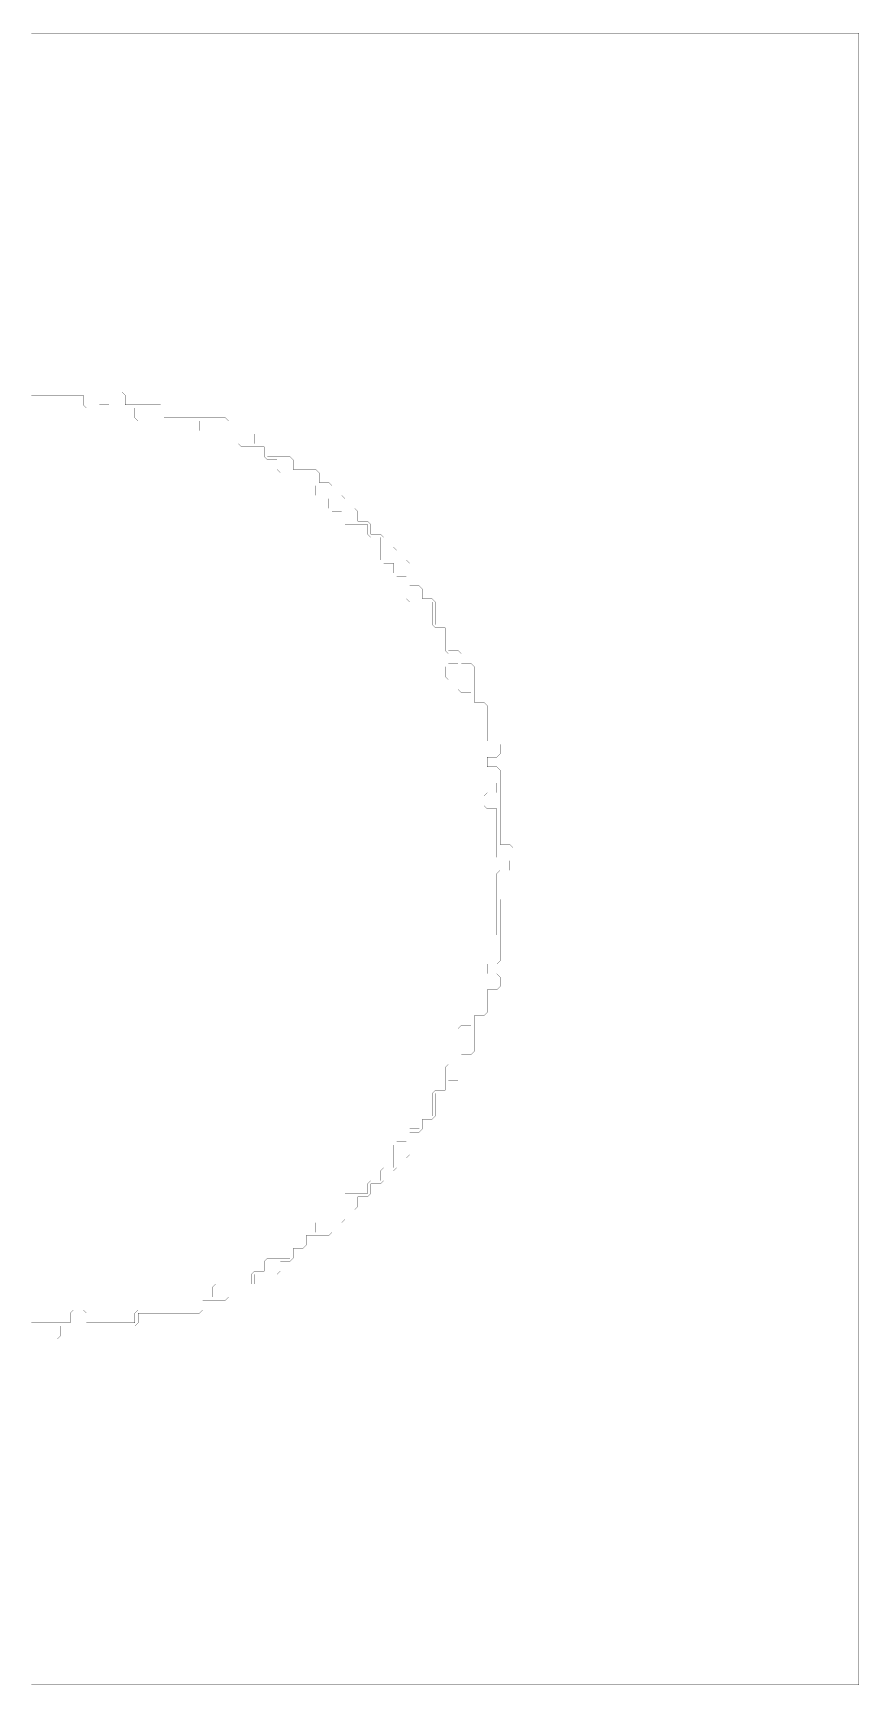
# Model space of a CAD drawing. Header units: metres. Extents: x 0 to 4990, y -4990 to 0.
# Drawn here: x 2495 to 4990, y -4990 to 0 of the extents above; entities that cross this region are included whole.
import ezdxf

# ---------------------------------------------------------------- set-up
doc = ezdxf.new("R2010")
doc.units = ezdxf.units.M
doc.layers.add('conductor', color=1, linetype='Continuous')
doc.layers.add('substrate', color=5, linetype='Continuous')

msp = doc.modelspace()

# ---------------------------------------------------------------- linework, layer by layer
at = {"layer": 'conductor', "const_width": 0.5}
msp.add_lwpolyline([(2490.234375, -3896.484375), (2500, -3896.484375), (2509.765625, -3896.484375), (2519.53125, -3896.484375), (2529.296875, -3896.484375), (2539.0625, -3896.484375), (2548.828125, -3896.484375), (2558.59375, -3896.484375), (2568.359375, -3896.484375), (2578.125, -3896.484375), (2587.890625, -3896.484375), (2597.65625, -3896.484375), (2607.421875, -3896.484375), (2607.421875, -3886.71875), (2607.421875, -3876.953125), (2607.421875, -3867.1875), (2617.1875, -3857.421875), (2626.953125, -3857.421875), (2636.71875, -3857.421875), (2646.484375, -3857.421875), (2656.25, -3867.1875), (2656.25, -3876.953125), (2656.25, -3886.71875), (2656.25, -3896.484375), (2666.015625, -3896.484375), (2675.78125, -3896.484375), (2685.546875, -3896.484375), (2695.3125, -3896.484375), (2705.078125, -3896.484375), (2714.84375, -3896.484375), (2724.609375, -3896.484375), (2734.375, -3896.484375), (2744.140625, -3896.484375), (2753.90625, -3896.484375), (2763.671875, -3896.484375), (2773.4375, -3896.484375), (2783.203125, -3896.484375), (2792.96875, -3896.484375), (2802.734375, -3896.484375), (2802.734375, -3886.71875), (2802.734375, -3876.953125), (2802.734375, -3867.1875), (2812.5, -3857.421875), (2822.265625, -3857.421875), (2832.03125, -3857.421875), (2841.796875, -3857.421875), (2851.5625, -3857.421875), (2861.328125, -3857.421875), (2871.09375, -3857.421875), (2880.859375, -3857.421875), (2890.625, -3857.421875), (2900.390625, -3857.421875), (2910.15625, -3857.421875), (2919.921875, -3857.421875), (2919.921875, -3847.65625), (2919.921875, -3837.890625), (2919.921875, -3828.125), (2929.6875, -3818.359375), (2939.453125, -3818.359375), (2949.21875, -3818.359375), (2958.984375, -3818.359375), (2968.75, -3818.359375), (2978.515625, -3818.359375), (2988.28125, -3818.359375), (2998.046875, -3818.359375), (3007.8125, -3818.359375), (3017.578125, -3818.359375), (3027.34375, -3818.359375), (3037.109375, -3818.359375), (3037.109375, -3808.59375), (3037.109375, -3798.828125), (3037.109375, -3789.0625), (3046.875, -3779.296875), (3056.640625, -3779.296875), (3066.40625, -3779.296875), (3076.171875, -3779.296875), (3085.9375, -3779.296875), (3095.703125, -3779.296875), (3105.46875, -3779.296875), (3115.234375, -3779.296875), (3125, -3779.296875), (3134.765625, -3779.296875), (3144.53125, -3779.296875), (3154.296875, -3779.296875), (3154.296875, -3769.53125), (3154.296875, -3759.765625), (3154.296875, -3750), (3164.0625, -3740.234375), (3173.828125, -3740.234375), (3183.59375, -3740.234375), (3193.359375, -3740.234375), (3193.359375, -3730.46875), (3193.359375, -3720.703125), (3193.359375, -3710.9375), (3203.125, -3701.171875), (3212.890625, -3701.171875), (3222.65625, -3701.171875), (3232.421875, -3701.171875), (3242.1875, -3701.171875), (3251.953125, -3701.171875), (3261.71875, -3701.171875), (3271.484375, -3701.171875), (3271.484375, -3691.40625), (3271.484375, -3681.640625), (3271.484375, -3671.875), (3281.25, -3662.109375), (3291.015625, -3662.109375), (3300.78125, -3662.109375), (3310.546875, -3662.109375), (3310.546875, -3652.34375), (3310.546875, -3642.578125), (3310.546875, -3632.8125), (3320.3125, -3623.046875), (3330.078125, -3623.046875), (3339.84375, -3623.046875), (3349.609375, -3623.046875), (3349.609375, -3613.28125), (3349.609375, -3603.515625), (3349.609375, -3593.75), (3359.375, -3583.984375), (3369.140625, -3583.984375), (3378.90625, -3583.984375), (3388.671875, -3583.984375), (3398.4375, -3583.984375), (3408.203125, -3583.984375), (3417.96875, -3583.984375), (3427.734375, -3583.984375), (3427.734375, -3574.21875), (3427.734375, -3564.453125), (3427.734375, -3554.6875), (3427.734375, -3544.921875), (3427.734375, -3535.15625), (3427.734375, -3525.390625), (3427.734375, -3515.625), (3437.5, -3505.859375), (3447.265625, -3505.859375), (3457.03125, -3505.859375), (3466.796875, -3505.859375), (3476.5625, -3505.859375), (3486.328125, -3505.859375), (3496.09375, -3505.859375), (3505.859375, -3505.859375), (3505.859375, -3496.09375), (3505.859375, -3486.328125), (3505.859375, -3476.5625), (3515.625, -3466.796875), (3525.390625, -3466.796875), (3535.15625, -3466.796875), (3544.921875, -3466.796875), (3544.921875, -3457.03125), (3544.921875, -3447.265625), (3544.921875, -3437.5), (3554.6875, -3427.734375), (3564.453125, -3427.734375), (3574.21875, -3427.734375), (3583.984375, -3427.734375), (3583.984375, -3417.96875), (3583.984375, -3408.203125), (3583.984375, -3398.4375), (3583.984375, -3388.671875), (3583.984375, -3378.90625), (3583.984375, -3369.140625), (3583.984375, -3359.375), (3593.75, -3349.609375), (3603.515625, -3349.609375), (3613.28125, -3349.609375), (3623.046875, -3349.609375), (3623.046875, -3339.84375), (3623.046875, -3330.078125), (3623.046875, -3320.3125), (3632.8125, -3310.546875), (3642.578125, -3310.546875), (3652.34375, -3310.546875), (3662.109375, -3310.546875), (3662.109375, -3300.78125), (3662.109375, -3291.015625), (3662.109375, -3281.25), (3671.875, -3271.484375), (3681.640625, -3271.484375), (3691.40625, -3271.484375), (3701.171875, -3271.484375), (3701.171875, -3261.71875), (3701.171875, -3251.953125), (3701.171875, -3242.1875), (3701.171875, -3232.421875), (3701.171875, -3222.65625), (3701.171875, -3212.890625), (3701.171875, -3203.125), (3710.9375, -3193.359375), (3720.703125, -3193.359375), (3730.46875, -3193.359375), (3740.234375, -3193.359375), (3740.234375, -3183.59375), (3740.234375, -3173.828125), (3740.234375, -3164.0625), (3740.234375, -3154.296875), (3740.234375, -3144.53125), (3740.234375, -3134.765625), (3740.234375, -3125), (3750, -3115.234375), (3759.765625, -3115.234375), (3769.53125, -3115.234375), (3779.296875, -3115.234375), (3779.296875, -3105.46875), (3779.296875, -3095.703125), (3779.296875, -3085.9375), (3779.296875, -3076.171875), (3779.296875, -3066.40625), (3779.296875, -3056.640625), (3779.296875, -3046.875), (3779.296875, -3037.109375), (3779.296875, -3027.34375), (3779.296875, -3017.578125), (3779.296875, -3007.8125), (3789.0625, -2998.046875), (3798.828125, -2998.046875), (3808.59375, -2998.046875), (3818.359375, -2998.046875), (3818.359375, -2988.28125), (3818.359375, -2978.515625), (3818.359375, -2968.75), (3818.359375, -2958.984375), (3818.359375, -2949.21875), (3818.359375, -2939.453125), (3818.359375, -2929.6875), (3828.125, -2919.921875), (3837.890625, -2919.921875), (3847.65625, -2919.921875), (3857.421875, -2919.921875), (3857.421875, -2910.15625), (3857.421875, -2900.390625), (3857.421875, -2890.625), (3857.421875, -2880.859375), (3857.421875, -2871.09375), (3857.421875, -2861.328125), (3857.421875, -2851.5625), (3857.421875, -2841.796875), (3857.421875, -2832.03125), (3857.421875, -2822.265625), (3857.421875, -2812.5), (3857.421875, -2802.734375), (3857.421875, -2792.96875), (3857.421875, -2783.203125), (3857.421875, -2773.4375), (3857.421875, -2763.671875), (3857.421875, -2753.90625), (3857.421875, -2744.140625), (3857.421875, -2734.375), (3867.1875, -2724.609375), (3876.953125, -2724.609375), (3886.71875, -2724.609375), (3896.484375, -2724.609375), (3896.484375, -2714.84375), (3896.484375, -2705.078125), (3896.484375, -2695.3125), (3896.484375, -2685.546875), (3896.484375, -2675.78125), (3896.484375, -2666.015625), (3896.484375, -2656.25), (3896.484375, -2646.484375), (3896.484375, -2636.71875), (3896.484375, -2626.953125), (3896.484375, -2617.1875), (3896.484375, -2607.421875), (3896.484375, -2597.65625), (3896.484375, -2587.890625), (3896.484375, -2578.125), (3896.484375, -2568.359375), (3896.484375, -2558.59375), (3896.484375, -2548.828125), (3896.484375, -2539.0625), (3906.25, -2529.296875), (3916.015625, -2529.296875), (3925.78125, -2529.296875), (3935.546875, -2529.296875), (3935.546875, -2519.53125), (3935.546875, -2509.765625), (3935.546875, -2500), (3925.78125, -2500), (3916.015625, -2500), (3906.25, -2500), (3896.484375, -2490.234375), (3896.484375, -2480.46875), (3896.484375, -2470.703125), (3896.484375, -2460.9375), (3896.484375, -2451.171875), (3896.484375, -2441.40625), (3896.484375, -2431.640625), (3896.484375, -2421.875), (3896.484375, -2412.109375), (3896.484375, -2402.34375), (3896.484375, -2392.578125), (3896.484375, -2382.8125), (3896.484375, -2373.046875), (3896.484375, -2363.28125), (3896.484375, -2353.515625), (3896.484375, -2343.75), (3886.71875, -2343.75), (3876.953125, -2343.75), (3867.1875, -2343.75), (3857.421875, -2333.984375), (3857.421875, -2324.21875), (3857.421875, -2314.453125), (3857.421875, -2304.6875), (3867.1875, -2294.921875), (3876.953125, -2294.921875), (3886.71875, -2294.921875), (3896.484375, -2294.921875), (3896.484375, -2285.15625), (3896.484375, -2275.390625), (3896.484375, -2265.625), (3886.71875, -2265.625), (3876.953125, -2265.625), (3867.1875, -2265.625), (3857.421875, -2255.859375), (3857.421875, -2246.09375), (3857.421875, -2236.328125), (3857.421875, -2226.5625), (3857.421875, -2216.796875), (3857.421875, -2207.03125), (3857.421875, -2197.265625), (3857.421875, -2187.5), (3857.421875, -2177.734375), (3857.421875, -2167.96875), (3857.421875, -2158.203125), (3857.421875, -2148.4375), (3857.421875, -2138.671875), (3857.421875, -2128.90625), (3857.421875, -2119.140625), (3857.421875, -2109.375), (3857.421875, -2099.609375), (3857.421875, -2089.84375), (3857.421875, -2080.078125), (3857.421875, -2070.3125), (3847.65625, -2070.3125), (3837.890625, -2070.3125), (3828.125, -2070.3125), (3818.359375, -2060.546875), (3818.359375, -2050.78125), (3818.359375, -2041.015625), (3818.359375, -2031.25), (3818.359375, -2021.484375), (3818.359375, -2011.71875), (3818.359375, -2001.953125), (3818.359375, -1992.1875), (3808.59375, -1992.1875), (3798.828125, -1992.1875), (3789.0625, -1992.1875), (3779.296875, -1982.421875), (3779.296875, -1972.65625), (3779.296875, -1962.890625), (3779.296875, -1953.125), (3769.53125, -1953.125), (3759.765625, -1953.125), (3750, -1953.125), (3740.234375, -1943.359375), (3740.234375, -1933.59375), (3740.234375, -1923.828125), (3740.234375, -1914.0625), (3750, -1904.296875), (3759.765625, -1904.296875), (3769.53125, -1904.296875), (3779.296875, -1904.296875), (3779.296875, -1894.53125), (3779.296875, -1884.765625), (3779.296875, -1875), (3769.53125, -1875), (3759.765625, -1875), (3750, -1875), (3740.234375, -1865.234375), (3740.234375, -1855.46875), (3740.234375, -1845.703125), (3740.234375, -1835.9375), (3740.234375, -1826.171875), (3740.234375, -1816.40625), (3740.234375, -1806.640625), (3740.234375, -1796.875), (3730.46875, -1796.875), (3720.703125, -1796.875), (3710.9375, -1796.875), (3701.171875, -1787.109375), (3701.171875, -1777.34375), (3701.171875, -1767.578125), (3701.171875, -1757.8125), (3701.171875, -1748.046875), (3701.171875, -1738.28125), (3701.171875, -1728.515625), (3701.171875, -1718.75), (3691.40625, -1718.75), (3681.640625, -1718.75), (3671.875, -1718.75), (3662.109375, -1718.75), (3652.34375, -1718.75), (3642.578125, -1718.75), (3632.8125, -1718.75), (3623.046875, -1708.984375), (3623.046875, -1699.21875), (3623.046875, -1689.453125), (3623.046875, -1679.6875), (3623.046875, -1669.921875), (3623.046875, -1660.15625), (3623.046875, -1650.390625), (3623.046875, -1640.625), (3613.28125, -1640.625), (3603.515625, -1640.625), (3593.75, -1640.625), (3583.984375, -1630.859375), (3583.984375, -1621.09375), (3583.984375, -1611.328125), (3583.984375, -1601.5625), (3574.21875, -1601.5625), (3564.453125, -1601.5625), (3554.6875, -1601.5625), (3544.921875, -1591.796875), (3544.921875, -1582.03125), (3544.921875, -1572.265625), (3544.921875, -1562.5), (3544.921875, -1552.734375), (3544.921875, -1542.96875), (3544.921875, -1533.203125), (3544.921875, -1523.4375), (3535.15625, -1523.4375), (3525.390625, -1523.4375), (3515.625, -1523.4375), (3505.859375, -1513.671875), (3505.859375, -1503.90625), (3505.859375, -1494.140625), (3505.859375, -1484.375), (3496.09375, -1484.375), (3486.328125, -1484.375), (3476.5625, -1484.375), (3466.796875, -1484.375), (3457.03125, -1484.375), (3447.265625, -1484.375), (3437.5, -1484.375), (3427.734375, -1474.609375), (3427.734375, -1464.84375), (3427.734375, -1455.078125), (3427.734375, -1445.3125), (3417.96875, -1445.3125), (3408.203125, -1445.3125), (3398.4375, -1445.3125), (3388.671875, -1435.546875), (3388.671875, -1425.78125), (3388.671875, -1416.015625), (3388.671875, -1406.25), (3378.90625, -1406.25), (3369.140625, -1406.25), (3359.375, -1406.25), (3349.609375, -1396.484375), (3349.609375, -1386.71875), (3349.609375, -1376.953125), (3349.609375, -1367.1875), (3339.84375, -1367.1875), (3330.078125, -1367.1875), (3320.3125, -1367.1875), (3310.546875, -1357.421875), (3310.546875, -1347.65625), (3310.546875, -1337.890625), (3310.546875, -1328.125), (3300.78125, -1328.125), (3291.015625, -1328.125), (3281.25, -1328.125), (3271.484375, -1328.125), (3261.71875, -1328.125), (3251.953125, -1328.125), (3242.1875, -1328.125), (3232.421875, -1318.359375), (3232.421875, -1308.59375), (3232.421875, -1298.828125), (3232.421875, -1289.0625), (3222.65625, -1289.0625), (3212.890625, -1289.0625), (3203.125, -1289.0625), (3193.359375, -1279.296875), (3193.359375, -1269.53125), (3193.359375, -1259.765625), (3193.359375, -1250), (3183.59375, -1250), (3173.828125, -1250), (3164.0625, -1250), (3154.296875, -1250), (3144.53125, -1250), (3134.765625, -1250), (3125, -1250), (3115.234375, -1240.234375), (3115.234375, -1230.46875), (3115.234375, -1220.703125), (3115.234375, -1210.9375), (3105.46875, -1210.9375), (3095.703125, -1210.9375), (3085.9375, -1210.9375), (3076.171875, -1210.9375), (3066.40625, -1210.9375), (3056.640625, -1210.9375), (3046.875, -1210.9375), (3037.109375, -1210.9375), (3027.34375, -1210.9375), (3017.578125, -1210.9375), (3007.8125, -1210.9375), (2998.046875, -1201.171875), (2998.046875, -1191.40625), (2998.046875, -1181.640625), (2998.046875, -1171.875), (2988.28125, -1171.875), (2978.515625, -1171.875), (2968.75, -1171.875), (2958.984375, -1171.875), (2949.21875, -1171.875), (2939.453125, -1171.875), (2929.6875, -1171.875), (2919.921875, -1171.875), (2910.15625, -1171.875), (2900.390625, -1171.875), (2890.625, -1171.875), (2880.859375, -1171.875), (2871.09375, -1171.875), (2861.328125, -1171.875), (2851.5625, -1171.875), (2841.796875, -1171.875), (2832.03125, -1171.875), (2822.265625, -1171.875), (2812.5, -1171.875), (2802.734375, -1162.109375), (2802.734375, -1152.34375), (2802.734375, -1142.578125), (2802.734375, -1132.8125), (2792.96875, -1132.8125), (2783.203125, -1132.8125), (2773.4375, -1132.8125), (2763.671875, -1132.8125), (2753.90625, -1132.8125), (2744.140625, -1132.8125), (2734.375, -1132.8125), (2724.609375, -1132.8125), (2714.84375, -1132.8125), (2705.078125, -1132.8125), (2695.3125, -1132.8125), (2685.546875, -1132.8125), (2675.78125, -1132.8125), (2666.015625, -1132.8125), (2656.25, -1132.8125), (2646.484375, -1123.046875), (2646.484375, -1113.28125), (2646.484375, -1103.515625), (2646.484375, -1093.75), (2636.71875, -1093.75), (2626.953125, -1093.75), (2617.1875, -1093.75), (2607.421875, -1093.75), (2597.65625, -1093.75), (2587.890625, -1093.75), (2578.125, -1093.75), (2568.359375, -1093.75), (2558.59375, -1093.75), (2548.828125, -1093.75), (2539.0625, -1093.75), (2529.296875, -1093.75), (2519.53125, -1093.75), (2509.765625, -1093.75), (2500, -1093.75), (2490.234375, -1093.75)], dxfattribs=at)
at = {"layer": 'substrate', "const_width": 0.5}
for points in [[(2490.234375, -4990.234375), (2500, -4990.234375), (2509.765625, -4990.234375), (2519.53125, -4990.234375), (2529.296875, -4990.234375), (2539.0625, -4990.234375), (2548.828125, -4990.234375), (2558.59375, -4990.234375), (2568.359375, -4990.234375), (2578.125, -4990.234375), (2587.890625, -4990.234375), (2597.65625, -4990.234375), (2607.421875, -4990.234375), (2617.1875, -4990.234375), (2626.953125, -4990.234375), (2636.71875, -4990.234375), (2646.484375, -4990.234375), (2656.25, -4990.234375), (2666.015625, -4990.234375), (2675.78125, -4990.234375), (2685.546875, -4990.234375), (2695.3125, -4990.234375), (2705.078125, -4990.234375), (2714.84375, -4990.234375), (2724.609375, -4990.234375), (2734.375, -4990.234375), (2744.140625, -4990.234375), (2753.90625, -4990.234375), (2763.671875, -4990.234375), (2773.4375, -4990.234375), (2783.203125, -4990.234375), (2792.96875, -4990.234375), (2802.734375, -4990.234375), (2812.5, -4990.234375), (2822.265625, -4990.234375), (2832.03125, -4990.234375), (2841.796875, -4990.234375), (2851.5625, -4990.234375), (2861.328125, -4990.234375), (2871.09375, -4990.234375), (2880.859375, -4990.234375), (2890.625, -4990.234375), (2900.390625, -4990.234375), (2910.15625, -4990.234375), (2919.921875, -4990.234375), (2929.6875, -4990.234375), (2939.453125, -4990.234375), (2949.21875, -4990.234375), (2958.984375, -4990.234375), (2968.75, -4990.234375), (2978.515625, -4990.234375), (2988.28125, -4990.234375), (2998.046875, -4990.234375), (3007.8125, -4990.234375), (3017.578125, -4990.234375), (3027.34375, -4990.234375), (3037.109375, -4990.234375), (3046.875, -4990.234375), (3056.640625, -4990.234375), (3066.40625, -4990.234375), (3076.171875, -4990.234375), (3085.9375, -4990.234375), (3095.703125, -4990.234375), (3105.46875, -4990.234375), (3115.234375, -4990.234375), (3125, -4990.234375), (3134.765625, -4990.234375), (3144.53125, -4990.234375), (3154.296875, -4990.234375), (3164.0625, -4990.234375), (3173.828125, -4990.234375), (3183.59375, -4990.234375), (3193.359375, -4990.234375), (3203.125, -4990.234375), (3212.890625, -4990.234375), (3222.65625, -4990.234375), (3232.421875, -4990.234375), (3242.1875, -4990.234375), (3251.953125, -4990.234375), (3261.71875, -4990.234375), (3271.484375, -4990.234375), (3281.25, -4990.234375), (3291.015625, -4990.234375), (3300.78125, -4990.234375), (3310.546875, -4990.234375), (3320.3125, -4990.234375), (3330.078125, -4990.234375), (3339.84375, -4990.234375), (3349.609375, -4990.234375), (3359.375, -4990.234375), (3369.140625, -4990.234375), (3378.90625, -4990.234375), (3388.671875, -4990.234375), (3398.4375, -4990.234375), (3408.203125, -4990.234375), (3417.96875, -4990.234375), (3427.734375, -4990.234375), (3437.5, -4990.234375), (3447.265625, -4990.234375), (3457.03125, -4990.234375), (3466.796875, -4990.234375), (3476.5625, -4990.234375), (3486.328125, -4990.234375), (3496.09375, -4990.234375), (3505.859375, -4990.234375), (3515.625, -4990.234375), (3525.390625, -4990.234375), (3535.15625, -4990.234375), (3544.921875, -4990.234375), (3554.6875, -4990.234375), (3564.453125, -4990.234375), (3574.21875, -4990.234375), (3583.984375, -4990.234375), (3593.75, -4990.234375), (3603.515625, -4990.234375), (3613.28125, -4990.234375), (3623.046875, -4990.234375), (3632.8125, -4990.234375), (3642.578125, -4990.234375), (3652.34375, -4990.234375), (3662.109375, -4990.234375), (3671.875, -4990.234375), (3681.640625, -4990.234375), (3691.40625, -4990.234375), (3701.171875, -4990.234375), (3710.9375, -4990.234375), (3720.703125, -4990.234375), (3730.46875, -4990.234375), (3740.234375, -4990.234375), (3750, -4990.234375), (3759.765625, -4990.234375), (3769.53125, -4990.234375), (3779.296875, -4990.234375), (3789.0625, -4990.234375), (3798.828125, -4990.234375), (3808.59375, -4990.234375), (3818.359375, -4990.234375), (3828.125, -4990.234375), (3837.890625, -4990.234375), (3847.65625, -4990.234375), (3857.421875, -4990.234375), (3867.1875, -4990.234375), (3876.953125, -4990.234375), (3886.71875, -4990.234375), (3896.484375, -4990.234375), (3906.25, -4990.234375), (3916.015625, -4990.234375), (3925.78125, -4990.234375), (3935.546875, -4990.234375), (3945.3125, -4990.234375), (3955.078125, -4990.234375), (3964.84375, -4990.234375), (3974.609375, -4990.234375), (3984.375, -4990.234375), (3994.140625, -4990.234375), (4003.90625, -4990.234375), (4013.671875, -4990.234375), (4023.4375, -4990.234375), (4033.203125, -4990.234375), (4042.96875, -4990.234375), (4052.734375, -4990.234375), (4062.5, -4990.234375), (4072.265625, -4990.234375), (4082.03125, -4990.234375), (4091.796875, -4990.234375), (4101.5625, -4990.234375), (4111.328125, -4990.234375), (4121.09375, -4990.234375), (4130.859375, -4990.234375), (4140.625, -4990.234375), (4150.390625, -4990.234375), (4160.15625, -4990.234375), (4169.921875, -4990.234375), (4179.6875, -4990.234375), (4189.453125, -4990.234375), (4199.21875, -4990.234375), (4208.984375, -4990.234375), (4218.75, -4990.234375), (4228.515625, -4990.234375), (4238.28125, -4990.234375), (4248.046875, -4990.234375), (4257.8125, -4990.234375), (4267.578125, -4990.234375), (4277.34375, -4990.234375), (4287.109375, -4990.234375), (4296.875, -4990.234375), (4306.640625, -4990.234375), (4316.40625, -4990.234375), (4326.171875, -4990.234375), (4335.9375, -4990.234375), (4345.703125, -4990.234375), (4355.46875, -4990.234375), (4365.234375, -4990.234375), (4375, -4990.234375), (4384.765625, -4990.234375), (4394.53125, -4990.234375), (4404.296875, -4990.234375), (4414.0625, -4990.234375), (4423.828125, -4990.234375), (4433.59375, -4990.234375), (4443.359375, -4990.234375), (4453.125, -4990.234375), (4462.890625, -4990.234375), (4472.65625, -4990.234375), (4482.421875, -4990.234375), (4492.1875, -4990.234375), (4501.953125, -4990.234375), (4511.71875, -4990.234375), (4521.484375, -4990.234375), (4531.25, -4990.234375), (4541.015625, -4990.234375), (4550.78125, -4990.234375), (4560.546875, -4990.234375), (4570.3125, -4990.234375), (4580.078125, -4990.234375), (4589.84375, -4990.234375), (4599.609375, -4990.234375), (4609.375, -4990.234375), (4619.140625, -4990.234375), (4628.90625, -4990.234375), (4638.671875, -4990.234375), (4648.4375, -4990.234375), (4658.203125, -4990.234375), (4667.96875, -4990.234375), (4677.734375, -4990.234375), (4687.5, -4990.234375), (4697.265625, -4990.234375), (4707.03125, -4990.234375), (4716.796875, -4990.234375), (4726.5625, -4990.234375), (4736.328125, -4990.234375), (4746.09375, -4990.234375), (4755.859375, -4990.234375), (4765.625, -4990.234375), (4775.390625, -4990.234375), (4785.15625, -4990.234375), (4794.921875, -4990.234375), (4804.6875, -4990.234375), (4814.453125, -4990.234375), (4824.21875, -4990.234375), (4833.984375, -4990.234375), (4843.75, -4990.234375), (4853.515625, -4990.234375), (4863.28125, -4990.234375), (4873.046875, -4990.234375), (4882.8125, -4990.234375), (4892.578125, -4990.234375), (4902.34375, -4990.234375), (4912.109375, -4990.234375), (4921.875, -4990.234375), (4931.640625, -4990.234375), (4941.40625, -4990.234375), (4951.171875, -4990.234375), (4960.9375, -4990.234375), (4970.703125, -4990.234375), (4980.46875, -4990.234375), (4990.234375, -4990.234375), (4990.234375, -4980.46875), (4990.234375, -4970.703125), (4990.234375, -4960.9375), (4990.234375, -4951.171875), (4990.234375, -4941.40625), (4990.234375, -4931.640625), (4990.234375, -4921.875), (4990.234375, -4912.109375), (4990.234375, -4902.34375), (4990.234375, -4892.578125), (4990.234375, -4882.8125), (4990.234375, -4873.046875), (4990.234375, -4863.28125), (4990.234375, -4853.515625), (4990.234375, -4843.75), (4990.234375, -4833.984375), (4990.234375, -4824.21875), (4990.234375, -4814.453125), (4990.234375, -4804.6875), (4990.234375, -4794.921875), (4990.234375, -4785.15625), (4990.234375, -4775.390625), (4990.234375, -4765.625), (4990.234375, -4755.859375), (4990.234375, -4746.09375), (4990.234375, -4736.328125), (4990.234375, -4726.5625), (4990.234375, -4716.796875), (4990.234375, -4707.03125), (4990.234375, -4697.265625), (4990.234375, -4687.5), (4990.234375, -4677.734375), (4990.234375, -4667.96875), (4990.234375, -4658.203125), (4990.234375, -4648.4375), (4990.234375, -4638.671875), (4990.234375, -4628.90625), (4990.234375, -4619.140625), (4990.234375, -4609.375), (4990.234375, -4599.609375), (4990.234375, -4589.84375), (4990.234375, -4580.078125), (4990.234375, -4570.3125), (4990.234375, -4560.546875), (4990.234375, -4550.78125), (4990.234375, -4541.015625), (4990.234375, -4531.25), (4990.234375, -4521.484375), (4990.234375, -4511.71875), (4990.234375, -4501.953125), (4990.234375, -4492.1875), (4990.234375, -4482.421875), (4990.234375, -4472.65625), (4990.234375, -4462.890625), (4990.234375, -4453.125), (4990.234375, -4443.359375), (4990.234375, -4433.59375), (4990.234375, -4423.828125), (4990.234375, -4414.0625), (4990.234375, -4404.296875), (4990.234375, -4394.53125), (4990.234375, -4384.765625), (4990.234375, -4375), (4990.234375, -4365.234375), (4990.234375, -4355.46875), (4990.234375, -4345.703125), (4990.234375, -4335.9375), (4990.234375, -4326.171875), (4990.234375, -4316.40625), (4990.234375, -4306.640625), (4990.234375, -4296.875), (4990.234375, -4287.109375), (4990.234375, -4277.34375), (4990.234375, -4267.578125), (4990.234375, -4257.8125), (4990.234375, -4248.046875), (4990.234375, -4238.28125), (4990.234375, -4228.515625), (4990.234375, -4218.75), (4990.234375, -4208.984375), (4990.234375, -4199.21875), (4990.234375, -4189.453125), (4990.234375, -4179.6875), (4990.234375, -4169.921875), (4990.234375, -4160.15625), (4990.234375, -4150.390625), (4990.234375, -4140.625), (4990.234375, -4130.859375), (4990.234375, -4121.09375), (4990.234375, -4111.328125), (4990.234375, -4101.5625), (4990.234375, -4091.796875), (4990.234375, -4082.03125), (4990.234375, -4072.265625), (4990.234375, -4062.5), (4990.234375, -4052.734375), (4990.234375, -4042.96875), (4990.234375, -4033.203125), (4990.234375, -4023.4375), (4990.234375, -4013.671875), (4990.234375, -4003.90625), (4990.234375, -3994.140625), (4990.234375, -3984.375), (4990.234375, -3974.609375), (4990.234375, -3964.84375), (4990.234375, -3955.078125), (4990.234375, -3945.3125), (4990.234375, -3935.546875), (4990.234375, -3925.78125), (4990.234375, -3916.015625), (4990.234375, -3906.25), (4990.234375, -3896.484375), (4990.234375, -3886.71875), (4990.234375, -3876.953125), (4990.234375, -3867.1875), (4990.234375, -3857.421875), (4990.234375, -3847.65625), (4990.234375, -3837.890625), (4990.234375, -3828.125), (4990.234375, -3818.359375), (4990.234375, -3808.59375), (4990.234375, -3798.828125), (4990.234375, -3789.0625), (4990.234375, -3779.296875), (4990.234375, -3769.53125), (4990.234375, -3759.765625), (4990.234375, -3750), (4990.234375, -3740.234375), (4990.234375, -3730.46875), (4990.234375, -3720.703125), (4990.234375, -3710.9375), (4990.234375, -3701.171875), (4990.234375, -3691.40625), (4990.234375, -3681.640625), (4990.234375, -3671.875), (4990.234375, -3662.109375), (4990.234375, -3652.34375), (4990.234375, -3642.578125), (4990.234375, -3632.8125), (4990.234375, -3623.046875), (4990.234375, -3613.28125), (4990.234375, -3603.515625), (4990.234375, -3593.75), (4990.234375, -3583.984375), (4990.234375, -3574.21875), (4990.234375, -3564.453125), (4990.234375, -3554.6875), (4990.234375, -3544.921875), (4990.234375, -3535.15625), (4990.234375, -3525.390625), (4990.234375, -3515.625), (4990.234375, -3505.859375), (4990.234375, -3496.09375), (4990.234375, -3486.328125), (4990.234375, -3476.5625), (4990.234375, -3466.796875), (4990.234375, -3457.03125), (4990.234375, -3447.265625), (4990.234375, -3437.5), (4990.234375, -3427.734375), (4990.234375, -3417.96875), (4990.234375, -3408.203125), (4990.234375, -3398.4375), (4990.234375, -3388.671875), (4990.234375, -3378.90625), (4990.234375, -3369.140625), (4990.234375, -3359.375), (4990.234375, -3349.609375), (4990.234375, -3339.84375), (4990.234375, -3330.078125), (4990.234375, -3320.3125), (4990.234375, -3310.546875), (4990.234375, -3300.78125), (4990.234375, -3291.015625), (4990.234375, -3281.25), (4990.234375, -3271.484375), (4990.234375, -3261.71875), (4990.234375, -3251.953125), (4990.234375, -3242.1875), (4990.234375, -3232.421875), (4990.234375, -3222.65625), (4990.234375, -3212.890625), (4990.234375, -3203.125), (4990.234375, -3193.359375), (4990.234375, -3183.59375), (4990.234375, -3173.828125), (4990.234375, -3164.0625), (4990.234375, -3154.296875), (4990.234375, -3144.53125), (4990.234375, -3134.765625), (4990.234375, -3125), (4990.234375, -3115.234375), (4990.234375, -3105.46875), (4990.234375, -3095.703125), (4990.234375, -3085.9375), (4990.234375, -3076.171875), (4990.234375, -3066.40625), (4990.234375, -3056.640625), (4990.234375, -3046.875), (4990.234375, -3037.109375), (4990.234375, -3027.34375), (4990.234375, -3017.578125), (4990.234375, -3007.8125), (4990.234375, -2998.046875), (4990.234375, -2988.28125), (4990.234375, -2978.515625), (4990.234375, -2968.75), (4990.234375, -2958.984375), (4990.234375, -2949.21875), (4990.234375, -2939.453125), (4990.234375, -2929.6875), (4990.234375, -2919.921875), (4990.234375, -2910.15625), (4990.234375, -2900.390625), (4990.234375, -2890.625), (4990.234375, -2880.859375), (4990.234375, -2871.09375), (4990.234375, -2861.328125), (4990.234375, -2851.5625), (4990.234375, -2841.796875), (4990.234375, -2832.03125), (4990.234375, -2822.265625), (4990.234375, -2812.5), (4990.234375, -2802.734375), (4990.234375, -2792.96875), (4990.234375, -2783.203125), (4990.234375, -2773.4375), (4990.234375, -2763.671875), (4990.234375, -2753.90625), (4990.234375, -2744.140625), (4990.234375, -2734.375), (4990.234375, -2724.609375), (4990.234375, -2714.84375), (4990.234375, -2705.078125), (4990.234375, -2695.3125), (4990.234375, -2685.546875), (4990.234375, -2675.78125), (4990.234375, -2666.015625), (4990.234375, -2656.25), (4990.234375, -2646.484375), (4990.234375, -2636.71875), (4990.234375, -2626.953125), (4990.234375, -2617.1875), (4990.234375, -2607.421875), (4990.234375, -2597.65625), (4990.234375, -2587.890625), (4990.234375, -2578.125), (4990.234375, -2568.359375), (4990.234375, -2558.59375), (4990.234375, -2548.828125), (4990.234375, -2539.0625), (4990.234375, -2529.296875), (4990.234375, -2519.53125), (4990.234375, -2509.765625), (4990.234375, -2500), (4990.234375, -2490.234375), (4990.234375, -2480.46875), (4990.234375, -2470.703125), (4990.234375, -2460.9375), (4990.234375, -2451.171875), (4990.234375, -2441.40625), (4990.234375, -2431.640625), (4990.234375, -2421.875), (4990.234375, -2412.109375), (4990.234375, -2402.34375), (4990.234375, -2392.578125), (4990.234375, -2382.8125), (4990.234375, -2373.046875), (4990.234375, -2363.28125), (4990.234375, -2353.515625), (4990.234375, -2343.75), (4990.234375, -2333.984375), (4990.234375, -2324.21875), (4990.234375, -2314.453125), (4990.234375, -2304.6875), (4990.234375, -2294.921875), (4990.234375, -2285.15625), (4990.234375, -2275.390625), (4990.234375, -2265.625), (4990.234375, -2255.859375), (4990.234375, -2246.09375), (4990.234375, -2236.328125), (4990.234375, -2226.5625), (4990.234375, -2216.796875), (4990.234375, -2207.03125), (4990.234375, -2197.265625), (4990.234375, -2187.5), (4990.234375, -2177.734375), (4990.234375, -2167.96875), (4990.234375, -2158.203125), (4990.234375, -2148.4375), (4990.234375, -2138.671875), (4990.234375, -2128.90625), (4990.234375, -2119.140625), (4990.234375, -2109.375), (4990.234375, -2099.609375), (4990.234375, -2089.84375), (4990.234375, -2080.078125), (4990.234375, -2070.3125), (4990.234375, -2060.546875), (4990.234375, -2050.78125), (4990.234375, -2041.015625), (4990.234375, -2031.25), (4990.234375, -2021.484375), (4990.234375, -2011.71875), (4990.234375, -2001.953125), (4990.234375, -1992.1875), (4990.234375, -1982.421875), (4990.234375, -1972.65625), (4990.234375, -1962.890625), (4990.234375, -1953.125), (4990.234375, -1943.359375), (4990.234375, -1933.59375), (4990.234375, -1923.828125), (4990.234375, -1914.0625), (4990.234375, -1904.296875), (4990.234375, -1894.53125), (4990.234375, -1884.765625), (4990.234375, -1875), (4990.234375, -1865.234375), (4990.234375, -1855.46875), (4990.234375, -1845.703125), (4990.234375, -1835.9375), (4990.234375, -1826.171875), (4990.234375, -1816.40625), (4990.234375, -1806.640625), (4990.234375, -1796.875), (4990.234375, -1787.109375), (4990.234375, -1777.34375), (4990.234375, -1767.578125), (4990.234375, -1757.8125), (4990.234375, -1748.046875), (4990.234375, -1738.28125), (4990.234375, -1728.515625), (4990.234375, -1718.75), (4990.234375, -1708.984375), (4990.234375, -1699.21875), (4990.234375, -1689.453125), (4990.234375, -1679.6875), (4990.234375, -1669.921875), (4990.234375, -1660.15625), (4990.234375, -1650.390625), (4990.234375, -1640.625), (4990.234375, -1630.859375), (4990.234375, -1621.09375), (4990.234375, -1611.328125), (4990.234375, -1601.5625), (4990.234375, -1591.796875), (4990.234375, -1582.03125), (4990.234375, -1572.265625), (4990.234375, -1562.5), (4990.234375, -1552.734375), (4990.234375, -1542.96875), (4990.234375, -1533.203125), (4990.234375, -1523.4375), (4990.234375, -1513.671875), (4990.234375, -1503.90625), (4990.234375, -1494.140625), (4990.234375, -1484.375), (4990.234375, -1474.609375), (4990.234375, -1464.84375), (4990.234375, -1455.078125), (4990.234375, -1445.3125), (4990.234375, -1435.546875), (4990.234375, -1425.78125), (4990.234375, -1416.015625), (4990.234375, -1406.25), (4990.234375, -1396.484375), (4990.234375, -1386.71875), (4990.234375, -1376.953125), (4990.234375, -1367.1875), (4990.234375, -1357.421875), (4990.234375, -1347.65625), (4990.234375, -1337.890625), (4990.234375, -1328.125), (4990.234375, -1318.359375), (4990.234375, -1308.59375), (4990.234375, -1298.828125), (4990.234375, -1289.0625), (4990.234375, -1279.296875), (4990.234375, -1269.53125), (4990.234375, -1259.765625), (4990.234375, -1250), (4990.234375, -1240.234375), (4990.234375, -1230.46875), (4990.234375, -1220.703125), (4990.234375, -1210.9375), (4990.234375, -1201.171875), (4990.234375, -1191.40625), (4990.234375, -1181.640625), (4990.234375, -1171.875), (4990.234375, -1162.109375), (4990.234375, -1152.34375), (4990.234375, -1142.578125), (4990.234375, -1132.8125), (4990.234375, -1123.046875), (4990.234375, -1113.28125), (4990.234375, -1103.515625), (4990.234375, -1093.75), (4990.234375, -1083.984375), (4990.234375, -1074.21875), (4990.234375, -1064.453125), (4990.234375, -1054.6875), (4990.234375, -1044.921875), (4990.234375, -1035.15625), (4990.234375, -1025.390625), (4990.234375, -1015.625), (4990.234375, -1005.859375), (4990.234375, -996.09375), (4990.234375, -986.328125), (4990.234375, -976.5625), (4990.234375, -966.796875), (4990.234375, -957.03125), (4990.234375, -947.265625), (4990.234375, -937.5), (4990.234375, -927.734375), (4990.234375, -917.96875), (4990.234375, -908.203125), (4990.234375, -898.4375), (4990.234375, -888.671875), (4990.234375, -878.90625), (4990.234375, -869.140625), (4990.234375, -859.375), (4990.234375, -849.609375), (4990.234375, -839.84375), (4990.234375, -830.078125), (4990.234375, -820.3125), (4990.234375, -810.546875), (4990.234375, -800.78125), (4990.234375, -791.015625), (4990.234375, -781.25), (4990.234375, -771.484375), (4990.234375, -761.71875), (4990.234375, -751.953125), (4990.234375, -742.1875), (4990.234375, -732.421875), (4990.234375, -722.65625), (4990.234375, -712.890625), (4990.234375, -703.125), (4990.234375, -693.359375), (4990.234375, -683.59375), (4990.234375, -673.828125), (4990.234375, -664.0625), (4990.234375, -654.296875), (4990.234375, -644.53125), (4990.234375, -634.765625), (4990.234375, -625), (4990.234375, -615.234375), (4990.234375, -605.46875), (4990.234375, -595.703125), (4990.234375, -585.9375), (4990.234375, -576.171875), (4990.234375, -566.40625), (4990.234375, -556.640625), (4990.234375, -546.875), (4990.234375, -537.109375), (4990.234375, -527.34375), (4990.234375, -517.578125), (4990.234375, -507.8125), (4990.234375, -498.046875), (4990.234375, -488.28125), (4990.234375, -478.515625), (4990.234375, -468.75), (4990.234375, -458.984375), (4990.234375, -449.21875), (4990.234375, -439.453125), (4990.234375, -429.6875), (4990.234375, -419.921875), (4990.234375, -410.15625), (4990.234375, -400.390625), (4990.234375, -390.625), (4990.234375, -380.859375), (4990.234375, -371.09375), (4990.234375, -361.328125), (4990.234375, -351.5625), (4990.234375, -341.796875), (4990.234375, -332.03125), (4990.234375, -322.265625), (4990.234375, -312.5), (4990.234375, -302.734375), (4990.234375, -292.96875), (4990.234375, -283.203125), (4990.234375, -273.4375), (4990.234375, -263.671875), (4990.234375, -253.90625), (4990.234375, -244.140625), (4990.234375, -234.375), (4990.234375, -224.609375), (4990.234375, -214.84375), (4990.234375, -205.078125), (4990.234375, -195.3125), (4990.234375, -185.546875), (4990.234375, -175.78125), (4990.234375, -166.015625), (4990.234375, -156.25), (4990.234375, -146.484375), (4990.234375, -136.71875), (4990.234375, -126.953125), (4990.234375, -117.1875), (4990.234375, -107.421875), (4990.234375, -97.65625), (4990.234375, -87.890625), (4990.234375, -78.125), (4990.234375, -68.359375), (4990.234375, -58.59375), (4990.234375, -48.828125), (4990.234375, -39.0625), (4990.234375, -29.296875), (4990.234375, -19.53125), (4990.234375, -9.765625), (4990.234375, 0), (4980.46875, 0), (4970.703125, 0), (4960.9375, 0), (4951.171875, 0), (4941.40625, 0), (4931.640625, 0), (4921.875, 0), (4912.109375, 0), (4902.34375, 0), (4892.578125, 0), (4882.8125, 0), (4873.046875, 0), (4863.28125, 0), (4853.515625, 0), (4843.75, 0), (4833.984375, 0), (4824.21875, 0), (4814.453125, 0), (4804.6875, 0), (4794.921875, 0), (4785.15625, 0), (4775.390625, 0), (4765.625, 0), (4755.859375, 0), (4746.09375, 0), (4736.328125, 0), (4726.5625, 0), (4716.796875, 0), (4707.03125, 0), (4697.265625, 0), (4687.5, 0), (4677.734375, 0), (4667.96875, 0), (4658.203125, 0), (4648.4375, 0), (4638.671875, 0), (4628.90625, 0), (4619.140625, 0), (4609.375, 0), (4599.609375, 0), (4589.84375, 0), (4580.078125, 0), (4570.3125, 0), (4560.546875, 0), (4550.78125, 0), (4541.015625, 0), (4531.25, 0), (4521.484375, 0), (4511.71875, 0), (4501.953125, 0), (4492.1875, 0), (4482.421875, 0), (4472.65625, 0), (4462.890625, 0), (4453.125, 0), (4443.359375, 0), (4433.59375, 0), (4423.828125, 0), (4414.0625, 0), (4404.296875, 0), (4394.53125, 0), (4384.765625, 0), (4375, 0), (4365.234375, 0), (4355.46875, 0), (4345.703125, 0), (4335.9375, 0), (4326.171875, 0), (4316.40625, 0), (4306.640625, 0), (4296.875, 0), (4287.109375, 0), (4277.34375, 0), (4267.578125, 0), (4257.8125, 0), (4248.046875, 0), (4238.28125, 0), (4228.515625, 0), (4218.75, 0), (4208.984375, 0), (4199.21875, 0), (4189.453125, 0), (4179.6875, 0), (4169.921875, 0), (4160.15625, 0), (4150.390625, 0), (4140.625, 0), (4130.859375, 0), (4121.09375, 0), (4111.328125, 0), (4101.5625, 0), (4091.796875, 0), (4082.03125, 0), (4072.265625, 0), (4062.5, 0), (4052.734375, 0), (4042.96875, 0), (4033.203125, 0), (4023.4375, 0), (4013.671875, 0), (4003.90625, 0), (3994.140625, 0), (3984.375, 0), (3974.609375, 0), (3964.84375, 0), (3955.078125, 0), (3945.3125, 0), (3935.546875, 0), (3925.78125, 0), (3916.015625, 0), (3906.25, 0), (3896.484375, 0), (3886.71875, 0), (3876.953125, 0), (3867.1875, 0), (3857.421875, 0), (3847.65625, 0), (3837.890625, 0), (3828.125, 0), (3818.359375, 0), (3808.59375, 0), (3798.828125, 0), (3789.0625, 0), (3779.296875, 0), (3769.53125, 0), (3759.765625, 0), (3750, 0), (3740.234375, 0), (3730.46875, 0), (3720.703125, 0), (3710.9375, 0), (3701.171875, 0), (3691.40625, 0), (3681.640625, 0), (3671.875, 0), (3662.109375, 0), (3652.34375, 0), (3642.578125, 0), (3632.8125, 0), (3623.046875, 0), (3613.28125, 0), (3603.515625, 0), (3593.75, 0), (3583.984375, 0), (3574.21875, 0), (3564.453125, 0), (3554.6875, 0), (3544.921875, 0), (3535.15625, 0), (3525.390625, 0), (3515.625, 0), (3505.859375, 0), (3496.09375, 0), (3486.328125, 0), (3476.5625, 0), (3466.796875, 0), (3457.03125, 0), (3447.265625, 0), (3437.5, 0), (3427.734375, 0), (3417.96875, 0), (3408.203125, 0), (3398.4375, 0), (3388.671875, 0), (3378.90625, 0), (3369.140625, 0), (3359.375, 0), (3349.609375, 0), (3339.84375, 0), (3330.078125, 0), (3320.3125, 0), (3310.546875, 0), (3300.78125, 0), (3291.015625, 0), (3281.25, 0), (3271.484375, 0), (3261.71875, 0), (3251.953125, 0), (3242.1875, 0), (3232.421875, 0), (3222.65625, 0), (3212.890625, 0), (3203.125, 0), (3193.359375, 0), (3183.59375, 0), (3173.828125, 0), (3164.0625, 0), (3154.296875, 0), (3144.53125, 0), (3134.765625, 0), (3125, 0), (3115.234375, 0), (3105.46875, 0), (3095.703125, 0), (3085.9375, 0), (3076.171875, 0), (3066.40625, 0), (3056.640625, 0), (3046.875, 0), (3037.109375, 0), (3027.34375, 0), (3017.578125, 0), (3007.8125, 0), (2998.046875, 0), (2988.28125, 0), (2978.515625, 0), (2968.75, 0), (2958.984375, 0), (2949.21875, 0), (2939.453125, 0), (2929.6875, 0), (2919.921875, 0), (2910.15625, 0), (2900.390625, 0), (2890.625, 0), (2880.859375, 0), (2871.09375, 0), (2861.328125, 0), (2851.5625, 0), (2841.796875, 0), (2832.03125, 0), (2822.265625, 0), (2812.5, 0), (2802.734375, 0), (2792.96875, 0), (2783.203125, 0), (2773.4375, 0), (2763.671875, 0), (2753.90625, 0), (2744.140625, 0), (2734.375, 0), (2724.609375, 0), (2714.84375, 0), (2705.078125, 0), (2695.3125, 0), (2685.546875, 0), (2675.78125, 0), (2666.015625, 0), (2656.25, 0), (2646.484375, 0), (2636.71875, 0), (2626.953125, 0), (2617.1875, 0), (2607.421875, 0), (2597.65625, 0), (2587.890625, 0), (2578.125, 0), (2568.359375, 0), (2558.59375, 0), (2548.828125, 0), (2539.0625, 0), (2529.296875, 0), (2519.53125, 0), (2509.765625, 0), (2500, 0), (2490.234375, 0)], [(2490.234375, -1083.984375), (2500, -1083.984375), (2509.765625, -1083.984375), (2519.53125, -1083.984375), (2529.296875, -1083.984375), (2539.0625, -1083.984375), (2548.828125, -1083.984375), (2558.59375, -1083.984375), (2568.359375, -1083.984375), (2578.125, -1083.984375), (2587.890625, -1083.984375), (2597.65625, -1083.984375), (2607.421875, -1083.984375), (2617.1875, -1083.984375), (2626.953125, -1083.984375), (2636.71875, -1083.984375), (2646.484375, -1083.984375), (2656.25, -1083.984375), (2666.015625, -1083.984375), (2675.78125, -1083.984375), (2685.546875, -1083.984375), (2695.3125, -1093.75), (2695.3125, -1103.515625), (2695.3125, -1113.28125), (2695.3125, -1123.046875), (2705.078125, -1123.046875), (2714.84375, -1123.046875), (2724.609375, -1123.046875), (2724.609375, -1113.28125), (2724.609375, -1103.515625), (2724.609375, -1093.75), (2734.375, -1083.984375), (2744.140625, -1083.984375), (2753.90625, -1083.984375), (2763.671875, -1083.984375), (2773.4375, -1093.75), (2773.4375, -1103.515625), (2773.4375, -1113.28125), (2773.4375, -1123.046875), (2783.203125, -1123.046875), (2792.96875, -1123.046875), (2802.734375, -1123.046875), (2812.5, -1123.046875), (2822.265625, -1123.046875), (2832.03125, -1123.046875), (2841.796875, -1123.046875), (2851.5625, -1123.046875), (2861.328125, -1123.046875), (2871.09375, -1123.046875), (2880.859375, -1123.046875), (2890.625, -1132.8125), (2890.625, -1142.578125), (2890.625, -1152.34375), (2890.625, -1162.109375), (2900.390625, -1162.109375), (2910.15625, -1162.109375), (2919.921875, -1162.109375), (2929.6875, -1162.109375), (2939.453125, -1162.109375), (2949.21875, -1162.109375), (2958.984375, -1162.109375), (2968.75, -1162.109375), (2978.515625, -1162.109375), (2988.28125, -1162.109375), (2998.046875, -1162.109375), (3007.8125, -1162.109375), (3017.578125, -1162.109375), (3027.34375, -1162.109375), (3037.109375, -1162.109375), (3046.875, -1162.109375), (3056.640625, -1162.109375), (3066.40625, -1162.109375), (3076.171875, -1162.109375), (3085.9375, -1171.875), (3085.9375, -1181.640625), (3085.9375, -1191.40625), (3085.9375, -1201.171875), (3095.703125, -1201.171875), (3105.46875, -1201.171875), (3115.234375, -1201.171875), (3125, -1201.171875), (3134.765625, -1201.171875), (3144.53125, -1201.171875), (3154.296875, -1201.171875), (3164.0625, -1210.9375), (3164.0625, -1220.703125), (3164.0625, -1230.46875), (3164.0625, -1240.234375), (3173.828125, -1240.234375), (3183.59375, -1240.234375), (3193.359375, -1240.234375), (3203.125, -1250), (3203.125, -1259.765625), (3203.125, -1269.53125), (3203.125, -1279.296875), (3212.890625, -1279.296875), (3222.65625, -1279.296875), (3232.421875, -1279.296875), (3242.1875, -1279.296875), (3251.953125, -1279.296875), (3261.71875, -1279.296875), (3271.484375, -1279.296875), (3281.25, -1289.0625), (3281.25, -1298.828125), (3281.25, -1308.59375), (3281.25, -1318.359375), (3291.015625, -1318.359375), (3300.78125, -1318.359375), (3310.546875, -1318.359375), (3320.3125, -1318.359375), (3330.078125, -1318.359375), (3339.84375, -1318.359375), (3349.609375, -1318.359375), (3359.375, -1328.125), (3359.375, -1337.890625), (3359.375, -1347.65625), (3359.375, -1357.421875), (3369.140625, -1357.421875), (3378.90625, -1357.421875), (3388.671875, -1357.421875), (3398.4375, -1367.1875), (3398.4375, -1376.953125), (3398.4375, -1386.71875), (3398.4375, -1396.484375), (3408.203125, -1396.484375), (3417.96875, -1396.484375), (3427.734375, -1396.484375), (3437.5, -1406.25), (3437.5, -1416.015625), (3437.5, -1425.78125), (3437.5, -1435.546875), (3447.265625, -1435.546875), (3457.03125, -1435.546875), (3466.796875, -1435.546875), (3476.5625, -1445.3125), (3476.5625, -1455.078125), (3476.5625, -1464.84375), (3476.5625, -1474.609375), (3486.328125, -1474.609375), (3496.09375, -1474.609375), (3505.859375, -1474.609375), (3515.625, -1484.375), (3515.625, -1494.140625), (3515.625, -1503.90625), (3515.625, -1513.671875), (3525.390625, -1513.671875), (3535.15625, -1513.671875), (3544.921875, -1513.671875), (3554.6875, -1523.4375), (3554.6875, -1533.203125), (3554.6875, -1542.96875), (3554.6875, -1552.734375), (3564.453125, -1552.734375), (3574.21875, -1552.734375), (3583.984375, -1552.734375), (3593.75, -1562.5), (3593.75, -1572.265625), (3593.75, -1582.03125), (3593.75, -1591.796875), (3603.515625, -1591.796875), (3613.28125, -1591.796875), (3623.046875, -1591.796875), (3632.8125, -1601.5625), (3632.8125, -1611.328125), (3632.8125, -1621.09375), (3632.8125, -1630.859375), (3632.8125, -1640.625), (3632.8125, -1650.390625), (3632.8125, -1660.15625), (3632.8125, -1669.921875), (3642.578125, -1669.921875), (3652.34375, -1669.921875), (3662.109375, -1669.921875), (3671.875, -1679.6875), (3671.875, -1689.453125), (3671.875, -1699.21875), (3671.875, -1708.984375), (3681.640625, -1708.984375), (3691.40625, -1708.984375), (3701.171875, -1708.984375), (3710.9375, -1718.75), (3710.9375, -1728.515625), (3710.9375, -1738.28125), (3710.9375, -1748.046875), (3710.9375, -1757.8125), (3710.9375, -1767.578125), (3710.9375, -1777.34375), (3710.9375, -1787.109375), (3720.703125, -1787.109375), (3730.46875, -1787.109375), (3740.234375, -1787.109375), (3750, -1796.875), (3750, -1806.640625), (3750, -1816.40625), (3750, -1826.171875), (3750, -1835.9375), (3750, -1845.703125), (3750, -1855.46875), (3750, -1865.234375), (3759.765625, -1865.234375), (3769.53125, -1865.234375), (3779.296875, -1865.234375), (3789.0625, -1875), (3789.0625, -1884.765625), (3789.0625, -1894.53125), (3789.0625, -1904.296875), (3798.828125, -1904.296875), (3808.59375, -1904.296875), (3818.359375, -1904.296875), (3828.125, -1914.0625), (3828.125, -1923.828125), (3828.125, -1933.59375), (3828.125, -1943.359375), (3828.125, -1953.125), (3828.125, -1962.890625), (3828.125, -1972.65625), (3828.125, -1982.421875), (3828.125, -1992.1875), (3828.125, -2001.953125), (3828.125, -2011.71875), (3828.125, -2021.484375), (3837.890625, -2021.484375), (3847.65625, -2021.484375), (3857.421875, -2021.484375), (3867.1875, -2031.25), (3867.1875, -2041.015625), (3867.1875, -2050.78125), (3867.1875, -2060.546875), (3867.1875, -2070.3125), (3867.1875, -2080.078125), (3867.1875, -2089.84375), (3867.1875, -2099.609375), (3867.1875, -2109.375), (3867.1875, -2119.140625), (3867.1875, -2128.90625), (3867.1875, -2138.671875), (3876.953125, -2138.671875), (3886.71875, -2138.671875), (3896.484375, -2138.671875), (3906.25, -2148.4375), (3906.25, -2158.203125), (3906.25, -2167.96875), (3906.25, -2177.734375), (3896.484375, -2187.5), (3886.71875, -2187.5), (3876.953125, -2187.5), (3867.1875, -2187.5), (3867.1875, -2197.265625), (3867.1875, -2207.03125), (3867.1875, -2216.796875), (3876.953125, -2216.796875), (3886.71875, -2216.796875), (3896.484375, -2216.796875), (3906.25, -2226.5625), (3906.25, -2236.328125), (3906.25, -2246.09375), (3906.25, -2255.859375), (3906.25, -2265.625), (3906.25, -2275.390625), (3906.25, -2285.15625), (3906.25, -2294.921875), (3906.25, -2304.6875), (3906.25, -2314.453125), (3906.25, -2324.21875), (3906.25, -2333.984375), (3906.25, -2343.75), (3906.25, -2353.515625), (3906.25, -2363.28125), (3906.25, -2373.046875), (3906.25, -2382.8125), (3906.25, -2392.578125), (3906.25, -2402.34375), (3906.25, -2412.109375), (3906.25, -2421.875), (3906.25, -2431.640625), (3906.25, -2441.40625), (3906.25, -2451.171875), (3916.015625, -2451.171875), (3925.78125, -2451.171875), (3935.546875, -2451.171875), (3945.3125, -2460.9375), (3945.3125, -2470.703125), (3945.3125, -2480.46875), (3945.3125, -2490.234375), (3945.3125, -2500), (3945.3125, -2509.765625), (3945.3125, -2519.53125), (3945.3125, -2529.296875), (3945.3125, -2539.0625), (3945.3125, -2548.828125), (3945.3125, -2558.59375), (3945.3125, -2568.359375), (3945.3125, -2578.125), (3945.3125, -2587.890625), (3945.3125, -2597.65625), (3945.3125, -2607.421875), (3935.546875, -2617.1875), (3925.78125, -2617.1875), (3916.015625, -2617.1875), (3906.25, -2617.1875), (3906.25, -2626.953125), (3906.25, -2636.71875), (3906.25, -2646.484375), (3906.25, -2656.25), (3906.25, -2666.015625), (3906.25, -2675.78125), (3906.25, -2685.546875), (3906.25, -2695.3125), (3906.25, -2705.078125), (3906.25, -2714.84375), (3906.25, -2724.609375), (3906.25, -2734.375), (3906.25, -2744.140625), (3906.25, -2753.90625), (3906.25, -2763.671875), (3906.25, -2773.4375), (3906.25, -2783.203125), (3906.25, -2792.96875), (3906.25, -2802.734375), (3896.484375, -2812.5), (3886.71875, -2812.5), (3876.953125, -2812.5), (3867.1875, -2812.5), (3867.1875, -2822.265625), (3867.1875, -2832.03125), (3867.1875, -2841.796875), (3876.953125, -2841.796875), (3886.71875, -2841.796875), (3896.484375, -2841.796875), (3906.25, -2851.5625), (3906.25, -2861.328125), (3906.25, -2871.09375), (3906.25, -2880.859375), (3896.484375, -2890.625), (3886.71875, -2890.625), (3876.953125, -2890.625), (3867.1875, -2890.625), (3867.1875, -2900.390625), (3867.1875, -2910.15625), (3867.1875, -2919.921875), (3867.1875, -2929.6875), (3867.1875, -2939.453125), (3867.1875, -2949.21875), (3867.1875, -2958.984375), (3857.421875, -2968.75), (3847.65625, -2968.75), (3837.890625, -2968.75), (3828.125, -2968.75), (3828.125, -2978.515625), (3828.125, -2988.28125), (3828.125, -2998.046875), (3828.125, -3007.8125), (3828.125, -3017.578125), (3828.125, -3027.34375), (3828.125, -3037.109375), (3828.125, -3046.875), (3828.125, -3056.640625), (3828.125, -3066.40625), (3828.125, -3076.171875), (3818.359375, -3085.9375), (3808.59375, -3085.9375), (3798.828125, -3085.9375), (3789.0625, -3085.9375), (3789.0625, -3095.703125), (3789.0625, -3105.46875), (3789.0625, -3115.234375), (3789.0625, -3125), (3789.0625, -3134.765625), (3789.0625, -3144.53125), (3789.0625, -3154.296875), (3779.296875, -3164.0625), (3769.53125, -3164.0625), (3759.765625, -3164.0625), (3750, -3164.0625), (3750, -3173.828125), (3750, -3183.59375), (3750, -3193.359375), (3740.234375, -3203.125), (3730.46875, -3203.125), (3720.703125, -3203.125), (3710.9375, -3203.125), (3710.9375, -3212.890625), (3710.9375, -3222.65625), (3710.9375, -3232.421875), (3710.9375, -3242.1875), (3710.9375, -3251.953125), (3710.9375, -3261.71875), (3710.9375, -3271.484375), (3701.171875, -3281.25), (3691.40625, -3281.25), (3681.640625, -3281.25), (3671.875, -3281.25), (3671.875, -3291.015625), (3671.875, -3300.78125), (3671.875, -3310.546875), (3662.109375, -3320.3125), (3652.34375, -3320.3125), (3642.578125, -3320.3125), (3632.8125, -3320.3125), (3632.8125, -3330.078125), (3632.8125, -3339.84375), (3632.8125, -3349.609375), (3632.8125, -3359.375), (3632.8125, -3369.140625), (3632.8125, -3378.90625), (3632.8125, -3388.671875), (3623.046875, -3398.4375), (3613.28125, -3398.4375), (3603.515625, -3398.4375), (3593.75, -3398.4375), (3593.75, -3408.203125), (3593.75, -3417.96875), (3593.75, -3427.734375), (3583.984375, -3437.5), (3574.21875, -3437.5), (3564.453125, -3437.5), (3554.6875, -3437.5), (3554.6875, -3447.265625), (3554.6875, -3457.03125), (3554.6875, -3466.796875), (3544.921875, -3476.5625), (3535.15625, -3476.5625), (3525.390625, -3476.5625), (3515.625, -3476.5625), (3515.625, -3486.328125), (3515.625, -3496.09375), (3515.625, -3505.859375), (3505.859375, -3515.625), (3496.09375, -3515.625), (3486.328125, -3515.625), (3476.5625, -3515.625), (3476.5625, -3525.390625), (3476.5625, -3535.15625), (3476.5625, -3544.921875), (3466.796875, -3554.6875), (3457.03125, -3554.6875), (3447.265625, -3554.6875), (3437.5, -3554.6875), (3437.5, -3564.453125), (3437.5, -3574.21875), (3437.5, -3583.984375), (3427.734375, -3593.75), (3417.96875, -3593.75), (3408.203125, -3593.75), (3398.4375, -3593.75), (3398.4375, -3603.515625), (3398.4375, -3613.28125), (3398.4375, -3623.046875), (3388.671875, -3632.8125), (3378.90625, -3632.8125), (3369.140625, -3632.8125), (3359.375, -3632.8125), (3349.609375, -3632.8125), (3339.84375, -3632.8125), (3330.078125, -3632.8125), (3320.3125, -3632.8125), (3320.3125, -3642.578125), (3320.3125, -3652.34375), (3320.3125, -3662.109375), (3310.546875, -3671.875), (3300.78125, -3671.875), (3291.015625, -3671.875), (3281.25, -3671.875), (3281.25, -3681.640625), (3281.25, -3691.40625), (3281.25, -3701.171875), (3271.484375, -3710.9375), (3261.71875, -3710.9375), (3251.953125, -3710.9375), (3242.1875, -3710.9375), (3242.1875, -3720.703125), (3242.1875, -3730.46875), (3242.1875, -3740.234375), (3232.421875, -3750), (3222.65625, -3750), (3212.890625, -3750), (3203.125, -3750), (3193.359375, -3750), (3183.59375, -3750), (3173.828125, -3750), (3164.0625, -3750), (3164.0625, -3759.765625), (3164.0625, -3769.53125), (3164.0625, -3779.296875), (3154.296875, -3789.0625), (3144.53125, -3789.0625), (3134.765625, -3789.0625), (3125, -3789.0625), (3115.234375, -3789.0625), (3105.46875, -3789.0625), (3095.703125, -3789.0625), (3085.9375, -3789.0625), (3085.9375, -3798.828125), (3085.9375, -3808.59375), (3085.9375, -3818.359375), (3076.171875, -3828.125), (3066.40625, -3828.125), (3056.640625, -3828.125), (3046.875, -3828.125), (3037.109375, -3828.125), (3027.34375, -3828.125), (3017.578125, -3828.125), (3007.8125, -3828.125), (3007.8125, -3837.890625), (3007.8125, -3847.65625), (3007.8125, -3857.421875), (2998.046875, -3867.1875), (2988.28125, -3867.1875), (2978.515625, -3867.1875), (2968.75, -3867.1875), (2958.984375, -3867.1875), (2949.21875, -3867.1875), (2939.453125, -3867.1875), (2929.6875, -3867.1875), (2919.921875, -3867.1875), (2910.15625, -3867.1875), (2900.390625, -3867.1875), (2890.625, -3867.1875), (2880.859375, -3867.1875), (2871.09375, -3867.1875), (2861.328125, -3867.1875), (2851.5625, -3867.1875), (2841.796875, -3867.1875), (2832.03125, -3867.1875), (2822.265625, -3867.1875), (2812.5, -3867.1875), (2812.5, -3876.953125), (2812.5, -3886.71875), (2812.5, -3896.484375), (2802.734375, -3906.25), (2792.96875, -3906.25), (2783.203125, -3906.25), (2773.4375, -3906.25), (2763.671875, -3906.25), (2753.90625, -3906.25), (2744.140625, -3906.25), (2734.375, -3906.25), (2724.609375, -3906.25), (2714.84375, -3906.25), (2705.078125, -3906.25), (2695.3125, -3906.25), (2685.546875, -3906.25), (2675.78125, -3906.25), (2666.015625, -3906.25), (2656.25, -3906.25), (2646.484375, -3906.25), (2636.71875, -3906.25), (2626.953125, -3906.25), (2617.1875, -3906.25), (2607.421875, -3906.25), (2597.65625, -3906.25), (2587.890625, -3906.25), (2578.125, -3906.25), (2578.125, -3916.015625), (2578.125, -3925.78125), (2578.125, -3935.546875), (2568.359375, -3945.3125), (2558.59375, -3945.3125), (2548.828125, -3945.3125), (2539.0625, -3945.3125), (2529.296875, -3945.3125), (2519.53125, -3945.3125), (2509.765625, -3945.3125), (2500, -3945.3125), (2490.234375, -3945.3125)]]:
    msp.add_lwpolyline(points, dxfattribs=at)

doc.saveas('drawing.dxf')
